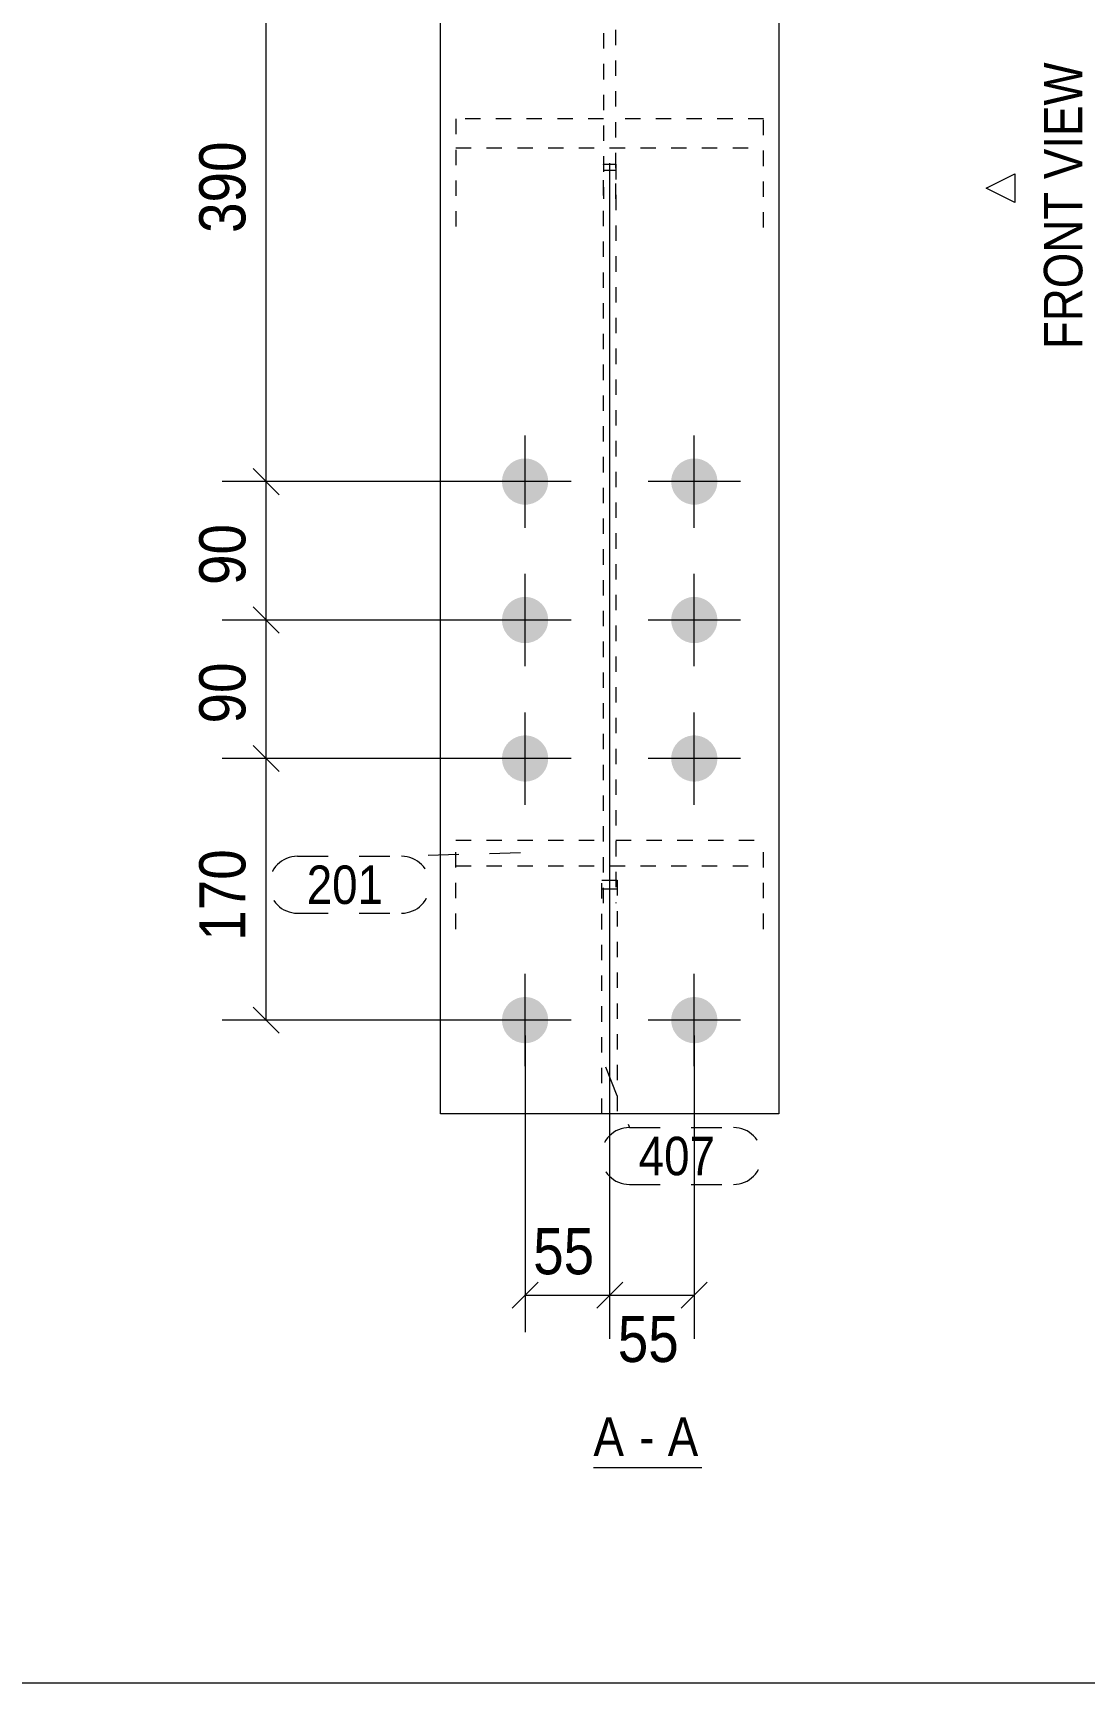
# Model space of a CAD drawing. Header units: millimetres. Extents: x 2 to 825, y 1 to 579.
# Drawn here: x 337.6 to 405.9, y 5 to 112.2 of the extents above; entities that cross this region are included whole.
import ezdxf

# ---------------------------------------------------------------- set-up
doc = ezdxf.new("R2010")
doc.units = ezdxf.units.MM
for name, pattern in [('XKITLINE00', [0]), ('XKITLINE01', [4, 1, -1, 1, -1]), ('XKITLINE02', [4, 2, -2])]:
    doc.linetypes.add(name, pattern=pattern)
for name, color, linetype, lineweight in [('Bolt', 3, 'Continuous', 0), ('Dimensions', 7, 'Continuous', 0), ('DrawingSheet', 5, 'Continuous', 0), ('OtherObjectType', 7, 'Continuous', 0), ('Part', 2, 'Continuous', 0), ('PartMark', 7, 'Continuous', 0)]:
    doc.layers.add(name, color=color, linetype=linetype, lineweight=lineweight)
doc.styles.add('ARIAL', font='ARIAL.TTF')

# ---------------------------------------------------------------- blocks, each defined once
blk = doc.blocks.new('*A131')
at = {"layer": 'Bolt'}
for points in [[(368.08, 83.12), (368.08, 83.16), (368.08, 83.19), (368.08, 83.23), (368.09, 83.27), (368.09, 83.3), (368.1, 83.34), (368.1, 83.37), (368.11, 83.41), (368.12, 83.45), (368.13, 83.48), (368.14, 83.52), (368.15, 83.55), (368.16, 83.59), (368.18, 83.62), (368.19, 83.66), (368.2, 83.69), (368.22, 83.72), (368.23, 83.76), (368.25, 83.79), (368.27, 83.82), (368.29, 83.85), (368.31, 83.88), (368.33, 83.91), (368.35, 83.95), (368.37, 83.98), (368.39, 84), (368.42, 84.03), (368.44, 84.06), (368.46, 84.09), (368.49, 84.12), (368.51, 84.14), (368.54, 84.17), (368.57, 84.19), (368.59, 84.22), (368.62, 84.24), (368.65, 84.26), (368.68, 84.29), (368.71, 84.31), (368.74, 84.33), (368.77, 84.35), (368.8, 84.37), (368.84, 84.39), (368.87, 84.4), (368.9, 84.42), (368.93, 84.44), (368.97, 84.45), (369, 84.47), (369.03, 84.48), (369.07, 84.49), (369.1, 84.51), (369.14, 84.52), (369.17, 84.53), (369.21, 84.54), (369.25, 84.55), (369.28, 84.55), (369.32, 84.56), (369.35, 84.57), (369.39, 84.57), (369.43, 84.57), (369.46, 84.58), (369.5, 84.58), (369.54, 84.58), (369.57, 84.58), (369.61, 84.58), (369.65, 84.58), (369.69, 84.58), (369.72, 84.57), (369.76, 84.57), (369.79, 84.57), (369.83, 84.56), (369.87, 84.55), (369.9, 84.55), (369.94, 84.54), (369.97, 84.53), (370.01, 84.52), (370.05, 84.51), (370.08, 84.49), (370.11, 84.48), (370.15, 84.47), (370.18, 84.45), (370.22, 84.44), (370.25, 84.42), (370.28, 84.4), (370.31, 84.39), (370.35, 84.37), (370.38, 84.35), (370.41, 84.33), (370.44, 84.31), (370.47, 84.29), (370.5, 84.26), (370.53, 84.24), (370.55, 84.22), (370.58, 84.19), (370.61, 84.17), (370.64, 84.14), (370.66, 84.12), (370.69, 84.09), (370.71, 84.06), (370.73, 84.03), (370.76, 84), (370.78, 83.98), (370.8, 83.95), (370.82, 83.91), (370.84, 83.88), (370.86, 83.85), (370.88, 83.82), (370.9, 83.79), (370.91, 83.76), (370.93, 83.72), (370.95, 83.69), (370.96, 83.66), (370.97, 83.62), (370.99, 83.59), (371, 83.55), (371.01, 83.52), (371.02, 83.48), (371.03, 83.45), (371.04, 83.41), (371.05, 83.37), (371.05, 83.34), (371.06, 83.3), (371.06, 83.27), (371.07, 83.23), (371.07, 83.19), (371.07, 83.16), (371.07, 83.12), (371.07, 83.08), (371.07, 83.04), (371.07, 83.01), (371.07, 82.97), (371.07, 82.93), (371.06, 82.9), (371.06, 82.86), (371.05, 82.83), (371.05, 82.79), (371.04, 82.75), (371.03, 82.72), (371.02, 82.68), (371.01, 82.65), (371, 82.61), (370.99, 82.58), (370.97, 82.54), (370.96, 82.51), (370.95, 82.47), (370.93, 82.44), (370.91, 82.41), (370.9, 82.37), (370.88, 82.34), (370.86, 82.31), (370.84, 82.28), (370.82, 82.25), (370.8, 82.22), (370.78, 82.19), (370.76, 82.16), (370.73, 82.13), (370.71, 82.1), (370.69, 82.07), (370.66, 82.05), (370.64, 82.02), (370.61, 82), (370.58, 81.97), (370.55, 81.95), (370.53, 81.92), (370.5, 81.9), (370.47, 81.88), (370.44, 81.86), (370.41, 81.83), (370.38, 81.81), (370.35, 81.79), (370.31, 81.78), (370.28, 81.76), (370.25, 81.74), (370.22, 81.73), (370.18, 81.71), (370.15, 81.7), (370.11, 81.68), (370.08, 81.67), (370.05, 81.66), (370.01, 81.65), (369.97, 81.64), (369.94, 81.63), (369.9, 81.62), (369.87, 81.61), (369.83, 81.6), (369.79, 81.6), (369.76, 81.59), (369.72, 81.59), (369.69, 81.59), (369.65, 81.58), (369.61, 81.58), (369.57, 81.58), (369.54, 81.58), (369.5, 81.58), (369.46, 81.59), (369.43, 81.59), (369.39, 81.59), (369.35, 81.6), (369.32, 81.6), (369.28, 81.61), (369.25, 81.62), (369.21, 81.63), (369.17, 81.64), (369.14, 81.65), (369.1, 81.66), (369.07, 81.67), (369.03, 81.68), (369, 81.7), (368.97, 81.71), (368.93, 81.73), (368.9, 81.74), (368.87, 81.76), (368.84, 81.78), (368.8, 81.79), (368.77, 81.81), (368.74, 81.83), (368.71, 81.86), (368.68, 81.88), (368.65, 81.9), (368.62, 81.92), (368.59, 81.95), (368.57, 81.97), (368.54, 82), (368.51, 82.02), (368.49, 82.05), (368.46, 82.07), (368.44, 82.1), (368.42, 82.13), (368.39, 82.16), (368.37, 82.19), (368.35, 82.22), (368.33, 82.25), (368.31, 82.28), (368.29, 82.31), (368.27, 82.34), (368.25, 82.37), (368.23, 82.41), (368.22, 82.44), (368.2, 82.47), (368.19, 82.51), (368.18, 82.54), (368.16, 82.58), (368.15, 82.61), (368.14, 82.65), (368.13, 82.68), (368.12, 82.72), (368.11, 82.75), (368.1, 82.79), (368.1, 82.83), (368.09, 82.86), (368.09, 82.9), (368.08, 82.93), (368.08, 82.97), (368.08, 83.01), (368.08, 83.04), (368.07, 83.08)], [(379.08, 83.12), (379.08, 83.16), (379.08, 83.19), (379.08, 83.23), (379.09, 83.27), (379.09, 83.3), (379.1, 83.34), (379.1, 83.37), (379.11, 83.41), (379.12, 83.45), (379.13, 83.48), (379.14, 83.52), (379.15, 83.55), (379.16, 83.59), (379.18, 83.62), (379.19, 83.66), (379.2, 83.69), (379.22, 83.72), (379.23, 83.76), (379.25, 83.79), (379.27, 83.82), (379.29, 83.85), (379.31, 83.88), (379.33, 83.91), (379.35, 83.95), (379.37, 83.98), (379.39, 84), (379.42, 84.03), (379.44, 84.06), (379.46, 84.09), (379.49, 84.12), (379.51, 84.14), (379.54, 84.17), (379.57, 84.19), (379.59, 84.22), (379.62, 84.24), (379.65, 84.26), (379.68, 84.29), (379.71, 84.31), (379.74, 84.33), (379.77, 84.35), (379.8, 84.37), (379.84, 84.39), (379.87, 84.4), (379.9, 84.42), (379.93, 84.44), (379.97, 84.45), (380, 84.47), (380.03, 84.48), (380.07, 84.49), (380.1, 84.51), (380.14, 84.52), (380.17, 84.53), (380.21, 84.54), (380.25, 84.55), (380.28, 84.55), (380.32, 84.56), (380.35, 84.57), (380.39, 84.57), (380.43, 84.57), (380.46, 84.58), (380.5, 84.58), (380.54, 84.58), (380.57, 84.58), (380.61, 84.58), (380.65, 84.58), (380.69, 84.58), (380.72, 84.57), (380.76, 84.57), (380.79, 84.57), (380.83, 84.56), (380.87, 84.55), (380.9, 84.55), (380.94, 84.54), (380.97, 84.53), (381.01, 84.52), (381.05, 84.51), (381.08, 84.49), (381.11, 84.48), (381.15, 84.47), (381.18, 84.45), (381.22, 84.44), (381.25, 84.42), (381.28, 84.4), (381.31, 84.39), (381.35, 84.37), (381.38, 84.35), (381.41, 84.33), (381.44, 84.31), (381.47, 84.29), (381.5, 84.26), (381.53, 84.24), (381.55, 84.22), (381.58, 84.19), (381.61, 84.17), (381.64, 84.14), (381.66, 84.12), (381.69, 84.09), (381.71, 84.06), (381.73, 84.03), (381.76, 84), (381.78, 83.98), (381.8, 83.95), (381.82, 83.91), (381.84, 83.88), (381.86, 83.85), (381.88, 83.82), (381.9, 83.79), (381.91, 83.76), (381.93, 83.72), (381.95, 83.69), (381.96, 83.66), (381.97, 83.62), (381.99, 83.59), (382, 83.55), (382.01, 83.52), (382.02, 83.48), (382.03, 83.45), (382.04, 83.41), (382.05, 83.37), (382.05, 83.34), (382.06, 83.3), (382.06, 83.27), (382.07, 83.23), (382.07, 83.19), (382.07, 83.16), (382.07, 83.12), (382.07, 83.08), (382.07, 83.04), (382.07, 83.01), (382.07, 82.97), (382.07, 82.93), (382.06, 82.9), (382.06, 82.86), (382.05, 82.83), (382.05, 82.79), (382.04, 82.75), (382.03, 82.72), (382.02, 82.68), (382.01, 82.65), (382, 82.61), (381.99, 82.58), (381.97, 82.54), (381.96, 82.51), (381.95, 82.47), (381.93, 82.44), (381.91, 82.41), (381.9, 82.37), (381.88, 82.34), (381.86, 82.31), (381.84, 82.28), (381.82, 82.25), (381.8, 82.22), (381.78, 82.19), (381.76, 82.16), (381.73, 82.13), (381.71, 82.1), (381.69, 82.07), (381.66, 82.05), (381.64, 82.02), (381.61, 82), (381.58, 81.97), (381.55, 81.95), (381.53, 81.92), (381.5, 81.9), (381.47, 81.88), (381.44, 81.86), (381.41, 81.83), (381.38, 81.81), (381.35, 81.79), (381.31, 81.78), (381.28, 81.76), (381.25, 81.74), (381.22, 81.73), (381.18, 81.71), (381.15, 81.7), (381.11, 81.68), (381.08, 81.67), (381.05, 81.66), (381.01, 81.65), (380.97, 81.64), (380.94, 81.63), (380.9, 81.62), (380.87, 81.61), (380.83, 81.6), (380.79, 81.6), (380.76, 81.59), (380.72, 81.59), (380.69, 81.59), (380.65, 81.58), (380.61, 81.58), (380.57, 81.58), (380.54, 81.58), (380.5, 81.58), (380.46, 81.59), (380.43, 81.59), (380.39, 81.59), (380.35, 81.6), (380.32, 81.6), (380.28, 81.61), (380.25, 81.62), (380.21, 81.63), (380.17, 81.64), (380.14, 81.65), (380.1, 81.66), (380.07, 81.67), (380.03, 81.68), (380, 81.7), (379.97, 81.71), (379.93, 81.73), (379.9, 81.74), (379.87, 81.76), (379.84, 81.78), (379.8, 81.79), (379.77, 81.81), (379.74, 81.83), (379.71, 81.86), (379.68, 81.88), (379.65, 81.9), (379.62, 81.92), (379.59, 81.95), (379.57, 81.97), (379.54, 82), (379.51, 82.02), (379.49, 82.05), (379.46, 82.07), (379.44, 82.1), (379.42, 82.13), (379.39, 82.16), (379.37, 82.19), (379.35, 82.22), (379.33, 82.25), (379.31, 82.28), (379.29, 82.31), (379.27, 82.34), (379.25, 82.37), (379.23, 82.41), (379.22, 82.44), (379.2, 82.47), (379.19, 82.51), (379.18, 82.54), (379.16, 82.58), (379.15, 82.61), (379.14, 82.65), (379.13, 82.68), (379.12, 82.72), (379.11, 82.75), (379.1, 82.79), (379.1, 82.83), (379.09, 82.86), (379.09, 82.9), (379.08, 82.93), (379.08, 82.97), (379.08, 83.01), (379.08, 83.04), (379.07, 83.08)], [(368.08, 74.12), (368.08, 74.16), (368.08, 74.19), (368.08, 74.23), (368.09, 74.27), (368.09, 74.3), (368.1, 74.34), (368.1, 74.37), (368.11, 74.41), (368.12, 74.45), (368.13, 74.48), (368.14, 74.52), (368.15, 74.55), (368.16, 74.59), (368.18, 74.62), (368.19, 74.66), (368.2, 74.69), (368.22, 74.72), (368.23, 74.76), (368.25, 74.79), (368.27, 74.82), (368.29, 74.85), (368.31, 74.88), (368.33, 74.91), (368.35, 74.95), (368.37, 74.98), (368.39, 75), (368.42, 75.03), (368.44, 75.06), (368.46, 75.09), (368.49, 75.12), (368.51, 75.14), (368.54, 75.17), (368.57, 75.19), (368.59, 75.22), (368.62, 75.24), (368.65, 75.26), (368.68, 75.29), (368.71, 75.31), (368.74, 75.33), (368.77, 75.35), (368.8, 75.37), (368.84, 75.39), (368.87, 75.4), (368.9, 75.42), (368.93, 75.44), (368.97, 75.45), (369, 75.47), (369.03, 75.48), (369.07, 75.49), (369.1, 75.51), (369.14, 75.52), (369.17, 75.53), (369.21, 75.54), (369.25, 75.55), (369.28, 75.55), (369.32, 75.56), (369.35, 75.57), (369.39, 75.57), (369.43, 75.57), (369.46, 75.58), (369.5, 75.58), (369.54, 75.58), (369.57, 75.58), (369.61, 75.58), (369.65, 75.58), (369.69, 75.58), (369.72, 75.57), (369.76, 75.57), (369.79, 75.57), (369.83, 75.56), (369.87, 75.55), (369.9, 75.55), (369.94, 75.54), (369.97, 75.53), (370.01, 75.52), (370.05, 75.51), (370.08, 75.49), (370.11, 75.48), (370.15, 75.47), (370.18, 75.45), (370.22, 75.44), (370.25, 75.42), (370.28, 75.4), (370.31, 75.39), (370.35, 75.37), (370.38, 75.35), (370.41, 75.33), (370.44, 75.31), (370.47, 75.29), (370.5, 75.26), (370.53, 75.24), (370.55, 75.22), (370.58, 75.19), (370.61, 75.17), (370.64, 75.14), (370.66, 75.12), (370.69, 75.09), (370.71, 75.06), (370.73, 75.03), (370.76, 75), (370.78, 74.98), (370.8, 74.95), (370.82, 74.91), (370.84, 74.88), (370.86, 74.85), (370.88, 74.82), (370.9, 74.79), (370.91, 74.76), (370.93, 74.72), (370.95, 74.69), (370.96, 74.66), (370.97, 74.62), (370.99, 74.59), (371, 74.55), (371.01, 74.52), (371.02, 74.48), (371.03, 74.45), (371.04, 74.41), (371.05, 74.37), (371.05, 74.34), (371.06, 74.3), (371.06, 74.27), (371.07, 74.23), (371.07, 74.19), (371.07, 74.16), (371.07, 74.12), (371.07, 74.08), (371.07, 74.04), (371.07, 74.01), (371.07, 73.97), (371.07, 73.93), (371.06, 73.9), (371.06, 73.86), (371.05, 73.83), (371.05, 73.79), (371.04, 73.75), (371.03, 73.72), (371.02, 73.68), (371.01, 73.65), (371, 73.61), (370.99, 73.58), (370.97, 73.54), (370.96, 73.51), (370.95, 73.47), (370.93, 73.44), (370.91, 73.41), (370.9, 73.37), (370.88, 73.34), (370.86, 73.31), (370.84, 73.28), (370.82, 73.25), (370.8, 73.22), (370.78, 73.19), (370.76, 73.16), (370.73, 73.13), (370.71, 73.1), (370.69, 73.07), (370.66, 73.05), (370.64, 73.02), (370.61, 73), (370.58, 72.97), (370.55, 72.95), (370.53, 72.92), (370.5, 72.9), (370.47, 72.88), (370.44, 72.86), (370.41, 72.83), (370.38, 72.81), (370.35, 72.79), (370.31, 72.78), (370.28, 72.76), (370.25, 72.74), (370.22, 72.73), (370.18, 72.71), (370.15, 72.7), (370.11, 72.68), (370.08, 72.67), (370.05, 72.66), (370.01, 72.65), (369.97, 72.64), (369.94, 72.63), (369.9, 72.62), (369.87, 72.61), (369.83, 72.6), (369.79, 72.6), (369.76, 72.59), (369.72, 72.59), (369.69, 72.59), (369.65, 72.58), (369.61, 72.58), (369.57, 72.58), (369.54, 72.58), (369.5, 72.58), (369.46, 72.59), (369.43, 72.59), (369.39, 72.59), (369.35, 72.6), (369.32, 72.6), (369.28, 72.61), (369.25, 72.62), (369.21, 72.63), (369.17, 72.64), (369.14, 72.65), (369.1, 72.66), (369.07, 72.67), (369.03, 72.68), (369, 72.7), (368.97, 72.71), (368.93, 72.73), (368.9, 72.74), (368.87, 72.76), (368.84, 72.78), (368.8, 72.79), (368.77, 72.81), (368.74, 72.83), (368.71, 72.86), (368.68, 72.88), (368.65, 72.9), (368.62, 72.92), (368.59, 72.95), (368.57, 72.97), (368.54, 73), (368.51, 73.02), (368.49, 73.05), (368.46, 73.07), (368.44, 73.1), (368.42, 73.13), (368.39, 73.16), (368.37, 73.19), (368.35, 73.22), (368.33, 73.25), (368.31, 73.28), (368.29, 73.31), (368.27, 73.34), (368.25, 73.37), (368.23, 73.41), (368.22, 73.44), (368.2, 73.47), (368.19, 73.51), (368.18, 73.54), (368.16, 73.58), (368.15, 73.61), (368.14, 73.65), (368.13, 73.68), (368.12, 73.72), (368.11, 73.75), (368.1, 73.79), (368.1, 73.83), (368.09, 73.86), (368.09, 73.9), (368.08, 73.93), (368.08, 73.97), (368.08, 74.01), (368.08, 74.04), (368.07, 74.08)], [(379.08, 74.12), (379.08, 74.16), (379.08, 74.19), (379.08, 74.23), (379.09, 74.27), (379.09, 74.3), (379.1, 74.34), (379.1, 74.37), (379.11, 74.41), (379.12, 74.45), (379.13, 74.48), (379.14, 74.52), (379.15, 74.55), (379.16, 74.59), (379.18, 74.62), (379.19, 74.66), (379.2, 74.69), (379.22, 74.72), (379.23, 74.76), (379.25, 74.79), (379.27, 74.82), (379.29, 74.85), (379.31, 74.88), (379.33, 74.91), (379.35, 74.95), (379.37, 74.98), (379.39, 75), (379.42, 75.03), (379.44, 75.06), (379.46, 75.09), (379.49, 75.12), (379.51, 75.14), (379.54, 75.17), (379.57, 75.19), (379.59, 75.22), (379.62, 75.24), (379.65, 75.26), (379.68, 75.29), (379.71, 75.31), (379.74, 75.33), (379.77, 75.35), (379.8, 75.37), (379.84, 75.39), (379.87, 75.4), (379.9, 75.42), (379.93, 75.44), (379.97, 75.45), (380, 75.47), (380.03, 75.48), (380.07, 75.49), (380.1, 75.51), (380.14, 75.52), (380.17, 75.53), (380.21, 75.54), (380.25, 75.55), (380.28, 75.55), (380.32, 75.56), (380.35, 75.57), (380.39, 75.57), (380.43, 75.57), (380.46, 75.58), (380.5, 75.58), (380.54, 75.58), (380.57, 75.58), (380.61, 75.58), (380.65, 75.58), (380.69, 75.58), (380.72, 75.57), (380.76, 75.57), (380.79, 75.57), (380.83, 75.56), (380.87, 75.55), (380.9, 75.55), (380.94, 75.54), (380.97, 75.53), (381.01, 75.52), (381.05, 75.51), (381.08, 75.49), (381.11, 75.48), (381.15, 75.47), (381.18, 75.45), (381.22, 75.44), (381.25, 75.42), (381.28, 75.4), (381.31, 75.39), (381.35, 75.37), (381.38, 75.35), (381.41, 75.33), (381.44, 75.31), (381.47, 75.29), (381.5, 75.26), (381.53, 75.24), (381.55, 75.22), (381.58, 75.19), (381.61, 75.17), (381.64, 75.14), (381.66, 75.12), (381.69, 75.09), (381.71, 75.06), (381.73, 75.03), (381.76, 75), (381.78, 74.98), (381.8, 74.95), (381.82, 74.91), (381.84, 74.88), (381.86, 74.85), (381.88, 74.82), (381.9, 74.79), (381.91, 74.76), (381.93, 74.72), (381.95, 74.69), (381.96, 74.66), (381.97, 74.62), (381.99, 74.59), (382, 74.55), (382.01, 74.52), (382.02, 74.48), (382.03, 74.45), (382.04, 74.41), (382.05, 74.37), (382.05, 74.34), (382.06, 74.3), (382.06, 74.27), (382.07, 74.23), (382.07, 74.19), (382.07, 74.16), (382.07, 74.12), (382.07, 74.08), (382.07, 74.04), (382.07, 74.01), (382.07, 73.97), (382.07, 73.93), (382.06, 73.9), (382.06, 73.86), (382.05, 73.83), (382.05, 73.79), (382.04, 73.75), (382.03, 73.72), (382.02, 73.68), (382.01, 73.65), (382, 73.61), (381.99, 73.58), (381.97, 73.54), (381.96, 73.51), (381.95, 73.47), (381.93, 73.44), (381.91, 73.41), (381.9, 73.37), (381.88, 73.34), (381.86, 73.31), (381.84, 73.28), (381.82, 73.25), (381.8, 73.22), (381.78, 73.19), (381.76, 73.16), (381.73, 73.13), (381.71, 73.1), (381.69, 73.07), (381.66, 73.05), (381.64, 73.02), (381.61, 73), (381.58, 72.97), (381.55, 72.95), (381.53, 72.92), (381.5, 72.9), (381.47, 72.88), (381.44, 72.86), (381.41, 72.83), (381.38, 72.81), (381.35, 72.79), (381.31, 72.78), (381.28, 72.76), (381.25, 72.74), (381.22, 72.73), (381.18, 72.71), (381.15, 72.7), (381.11, 72.68), (381.08, 72.67), (381.05, 72.66), (381.01, 72.65), (380.97, 72.64), (380.94, 72.63), (380.9, 72.62), (380.87, 72.61), (380.83, 72.6), (380.79, 72.6), (380.76, 72.59), (380.72, 72.59), (380.69, 72.59), (380.65, 72.58), (380.61, 72.58), (380.57, 72.58), (380.54, 72.58), (380.5, 72.58), (380.46, 72.59), (380.43, 72.59), (380.39, 72.59), (380.35, 72.6), (380.32, 72.6), (380.28, 72.61), (380.25, 72.62), (380.21, 72.63), (380.17, 72.64), (380.14, 72.65), (380.1, 72.66), (380.07, 72.67), (380.03, 72.68), (380, 72.7), (379.97, 72.71), (379.93, 72.73), (379.9, 72.74), (379.87, 72.76), (379.84, 72.78), (379.8, 72.79), (379.77, 72.81), (379.74, 72.83), (379.71, 72.86), (379.68, 72.88), (379.65, 72.9), (379.62, 72.92), (379.59, 72.95), (379.57, 72.97), (379.54, 73), (379.51, 73.02), (379.49, 73.05), (379.46, 73.07), (379.44, 73.1), (379.42, 73.13), (379.39, 73.16), (379.37, 73.19), (379.35, 73.22), (379.33, 73.25), (379.31, 73.28), (379.29, 73.31), (379.27, 73.34), (379.25, 73.37), (379.23, 73.41), (379.22, 73.44), (379.2, 73.47), (379.19, 73.51), (379.18, 73.54), (379.16, 73.58), (379.15, 73.61), (379.14, 73.65), (379.13, 73.68), (379.12, 73.72), (379.11, 73.75), (379.1, 73.79), (379.1, 73.83), (379.09, 73.86), (379.09, 73.9), (379.08, 73.93), (379.08, 73.97), (379.08, 74.01), (379.08, 74.04), (379.07, 74.08)], [(368.08, 65.12), (368.08, 65.16), (368.08, 65.19), (368.08, 65.23), (368.09, 65.27), (368.09, 65.3), (368.1, 65.34), (368.1, 65.37), (368.11, 65.41), (368.12, 65.45), (368.13, 65.48), (368.14, 65.52), (368.15, 65.55), (368.16, 65.59), (368.18, 65.62), (368.19, 65.66), (368.2, 65.69), (368.22, 65.72), (368.23, 65.76), (368.25, 65.79), (368.27, 65.82), (368.29, 65.85), (368.31, 65.88), (368.33, 65.91), (368.35, 65.95), (368.37, 65.98), (368.39, 66), (368.42, 66.03), (368.44, 66.06), (368.46, 66.09), (368.49, 66.12), (368.51, 66.14), (368.54, 66.17), (368.57, 66.19), (368.59, 66.22), (368.62, 66.24), (368.65, 66.26), (368.68, 66.29), (368.71, 66.31), (368.74, 66.33), (368.77, 66.35), (368.8, 66.37), (368.84, 66.39), (368.87, 66.4), (368.9, 66.42), (368.93, 66.44), (368.97, 66.45), (369, 66.47), (369.03, 66.48), (369.07, 66.49), (369.1, 66.51), (369.14, 66.52), (369.17, 66.53), (369.21, 66.54), (369.25, 66.55), (369.28, 66.55), (369.32, 66.56), (369.35, 66.57), (369.39, 66.57), (369.43, 66.57), (369.46, 66.58), (369.5, 66.58), (369.54, 66.58), (369.57, 66.58), (369.61, 66.58), (369.65, 66.58), (369.69, 66.58), (369.72, 66.57), (369.76, 66.57), (369.79, 66.57), (369.83, 66.56), (369.87, 66.55), (369.9, 66.55), (369.94, 66.54), (369.97, 66.53), (370.01, 66.52), (370.05, 66.51), (370.08, 66.49), (370.11, 66.48), (370.15, 66.47), (370.18, 66.45), (370.22, 66.44), (370.25, 66.42), (370.28, 66.4), (370.31, 66.39), (370.35, 66.37), (370.38, 66.35), (370.41, 66.33), (370.44, 66.31), (370.47, 66.29), (370.5, 66.26), (370.53, 66.24), (370.55, 66.22), (370.58, 66.19), (370.61, 66.17), (370.64, 66.14), (370.66, 66.12), (370.69, 66.09), (370.71, 66.06), (370.73, 66.03), (370.76, 66), (370.78, 65.98), (370.8, 65.95), (370.82, 65.91), (370.84, 65.88), (370.86, 65.85), (370.88, 65.82), (370.9, 65.79), (370.91, 65.76), (370.93, 65.72), (370.95, 65.69), (370.96, 65.66), (370.97, 65.62), (370.99, 65.59), (371, 65.55), (371.01, 65.52), (371.02, 65.48), (371.03, 65.45), (371.04, 65.41), (371.05, 65.37), (371.05, 65.34), (371.06, 65.3), (371.06, 65.27), (371.07, 65.23), (371.07, 65.19), (371.07, 65.16), (371.07, 65.12), (371.07, 65.08), (371.07, 65.04), (371.07, 65.01), (371.07, 64.97), (371.07, 64.93), (371.06, 64.9), (371.06, 64.86), (371.05, 64.83), (371.05, 64.79), (371.04, 64.75), (371.03, 64.72), (371.02, 64.68), (371.01, 64.65), (371, 64.61), (370.99, 64.58), (370.97, 64.54), (370.96, 64.51), (370.95, 64.47), (370.93, 64.44), (370.91, 64.41), (370.9, 64.37), (370.88, 64.34), (370.86, 64.31), (370.84, 64.28), (370.82, 64.25), (370.8, 64.22), (370.78, 64.19), (370.76, 64.16), (370.73, 64.13), (370.71, 64.1), (370.69, 64.07), (370.66, 64.05), (370.64, 64.02), (370.61, 64), (370.58, 63.97), (370.55, 63.95), (370.53, 63.92), (370.5, 63.9), (370.47, 63.88), (370.44, 63.86), (370.41, 63.83), (370.38, 63.81), (370.35, 63.79), (370.31, 63.78), (370.28, 63.76), (370.25, 63.74), (370.22, 63.73), (370.18, 63.71), (370.15, 63.7), (370.11, 63.68), (370.08, 63.67), (370.05, 63.66), (370.01, 63.65), (369.97, 63.64), (369.94, 63.63), (369.9, 63.62), (369.87, 63.61), (369.83, 63.6), (369.79, 63.6), (369.76, 63.59), (369.72, 63.59), (369.69, 63.59), (369.65, 63.58), (369.61, 63.58), (369.57, 63.58), (369.54, 63.58), (369.5, 63.58), (369.46, 63.59), (369.43, 63.59), (369.39, 63.59), (369.35, 63.6), (369.32, 63.6), (369.28, 63.61), (369.25, 63.62), (369.21, 63.63), (369.17, 63.64), (369.14, 63.65), (369.1, 63.66), (369.07, 63.67), (369.03, 63.68), (369, 63.7), (368.97, 63.71), (368.93, 63.73), (368.9, 63.74), (368.87, 63.76), (368.84, 63.78), (368.8, 63.79), (368.77, 63.81), (368.74, 63.83), (368.71, 63.86), (368.68, 63.88), (368.65, 63.9), (368.62, 63.92), (368.59, 63.95), (368.57, 63.97), (368.54, 64), (368.51, 64.02), (368.49, 64.05), (368.46, 64.07), (368.44, 64.1), (368.42, 64.13), (368.39, 64.16), (368.37, 64.19), (368.35, 64.22), (368.33, 64.25), (368.31, 64.28), (368.29, 64.31), (368.27, 64.34), (368.25, 64.37), (368.23, 64.41), (368.22, 64.44), (368.2, 64.47), (368.19, 64.51), (368.18, 64.54), (368.16, 64.58), (368.15, 64.61), (368.14, 64.65), (368.13, 64.68), (368.12, 64.72), (368.11, 64.75), (368.1, 64.79), (368.1, 64.83), (368.09, 64.86), (368.09, 64.9), (368.08, 64.93), (368.08, 64.97), (368.08, 65.01), (368.08, 65.04), (368.07, 65.08)], [(379.08, 65.12), (379.08, 65.16), (379.08, 65.19), (379.08, 65.23), (379.09, 65.27), (379.09, 65.3), (379.1, 65.34), (379.1, 65.37), (379.11, 65.41), (379.12, 65.45), (379.13, 65.48), (379.14, 65.52), (379.15, 65.55), (379.16, 65.59), (379.18, 65.62), (379.19, 65.66), (379.2, 65.69), (379.22, 65.72), (379.23, 65.76), (379.25, 65.79), (379.27, 65.82), (379.29, 65.85), (379.31, 65.88), (379.33, 65.91), (379.35, 65.95), (379.37, 65.98), (379.39, 66), (379.42, 66.03), (379.44, 66.06), (379.46, 66.09), (379.49, 66.12), (379.51, 66.14), (379.54, 66.17), (379.57, 66.19), (379.59, 66.22), (379.62, 66.24), (379.65, 66.26), (379.68, 66.29), (379.71, 66.31), (379.74, 66.33), (379.77, 66.35), (379.8, 66.37), (379.84, 66.39), (379.87, 66.4), (379.9, 66.42), (379.93, 66.44), (379.97, 66.45), (380, 66.47), (380.03, 66.48), (380.07, 66.49), (380.1, 66.51), (380.14, 66.52), (380.17, 66.53), (380.21, 66.54), (380.25, 66.55), (380.28, 66.55), (380.32, 66.56), (380.35, 66.57), (380.39, 66.57), (380.43, 66.57), (380.46, 66.58), (380.5, 66.58), (380.54, 66.58), (380.57, 66.58), (380.61, 66.58), (380.65, 66.58), (380.69, 66.58), (380.72, 66.57), (380.76, 66.57), (380.79, 66.57), (380.83, 66.56), (380.87, 66.55), (380.9, 66.55), (380.94, 66.54), (380.97, 66.53), (381.01, 66.52), (381.05, 66.51), (381.08, 66.49), (381.11, 66.48), (381.15, 66.47), (381.18, 66.45), (381.22, 66.44), (381.25, 66.42), (381.28, 66.4), (381.31, 66.39), (381.35, 66.37), (381.38, 66.35), (381.41, 66.33), (381.44, 66.31), (381.47, 66.29), (381.5, 66.26), (381.53, 66.24), (381.55, 66.22), (381.58, 66.19), (381.61, 66.17), (381.64, 66.14), (381.66, 66.12), (381.69, 66.09), (381.71, 66.06), (381.73, 66.03), (381.76, 66), (381.78, 65.98), (381.8, 65.95), (381.82, 65.91), (381.84, 65.88), (381.86, 65.85), (381.88, 65.82), (381.9, 65.79), (381.91, 65.76), (381.93, 65.72), (381.95, 65.69), (381.96, 65.66), (381.97, 65.62), (381.99, 65.59), (382, 65.55), (382.01, 65.52), (382.02, 65.48), (382.03, 65.45), (382.04, 65.41), (382.05, 65.37), (382.05, 65.34), (382.06, 65.3), (382.06, 65.27), (382.07, 65.23), (382.07, 65.19), (382.07, 65.16), (382.07, 65.12), (382.07, 65.08), (382.07, 65.04), (382.07, 65.01), (382.07, 64.97), (382.07, 64.93), (382.06, 64.9), (382.06, 64.86), (382.05, 64.83), (382.05, 64.79), (382.04, 64.75), (382.03, 64.72), (382.02, 64.68), (382.01, 64.65), (382, 64.61), (381.99, 64.58), (381.97, 64.54), (381.96, 64.51), (381.95, 64.47), (381.93, 64.44), (381.91, 64.41), (381.9, 64.37), (381.88, 64.34), (381.86, 64.31), (381.84, 64.28), (381.82, 64.25), (381.8, 64.22), (381.78, 64.19), (381.76, 64.16), (381.73, 64.13), (381.71, 64.1), (381.69, 64.07), (381.66, 64.05), (381.64, 64.02), (381.61, 64), (381.58, 63.97), (381.55, 63.95), (381.53, 63.92), (381.5, 63.9), (381.47, 63.88), (381.44, 63.86), (381.41, 63.83), (381.38, 63.81), (381.35, 63.79), (381.31, 63.78), (381.28, 63.76), (381.25, 63.74), (381.22, 63.73), (381.18, 63.71), (381.15, 63.7), (381.11, 63.68), (381.08, 63.67), (381.05, 63.66), (381.01, 63.65), (380.97, 63.64), (380.94, 63.63), (380.9, 63.62), (380.87, 63.61), (380.83, 63.6), (380.79, 63.6), (380.76, 63.59), (380.72, 63.59), (380.69, 63.59), (380.65, 63.58), (380.61, 63.58), (380.57, 63.58), (380.54, 63.58), (380.5, 63.58), (380.46, 63.59), (380.43, 63.59), (380.39, 63.59), (380.35, 63.6), (380.32, 63.6), (380.28, 63.61), (380.25, 63.62), (380.21, 63.63), (380.17, 63.64), (380.14, 63.65), (380.1, 63.66), (380.07, 63.67), (380.03, 63.68), (380, 63.7), (379.97, 63.71), (379.93, 63.73), (379.9, 63.74), (379.87, 63.76), (379.84, 63.78), (379.8, 63.79), (379.77, 63.81), (379.74, 63.83), (379.71, 63.86), (379.68, 63.88), (379.65, 63.9), (379.62, 63.92), (379.59, 63.95), (379.57, 63.97), (379.54, 64), (379.51, 64.02), (379.49, 64.05), (379.46, 64.07), (379.44, 64.1), (379.42, 64.13), (379.39, 64.16), (379.37, 64.19), (379.35, 64.22), (379.33, 64.25), (379.31, 64.28), (379.29, 64.31), (379.27, 64.34), (379.25, 64.37), (379.23, 64.41), (379.22, 64.44), (379.2, 64.47), (379.19, 64.51), (379.18, 64.54), (379.16, 64.58), (379.15, 64.61), (379.14, 64.65), (379.13, 64.68), (379.12, 64.72), (379.11, 64.75), (379.1, 64.79), (379.1, 64.83), (379.09, 64.86), (379.09, 64.9), (379.08, 64.93), (379.08, 64.97), (379.08, 65.01), (379.08, 65.04), (379.07, 65.08)], [(368.08, 48.12), (368.08, 48.16), (368.08, 48.19), (368.08, 48.23), (368.09, 48.27), (368.09, 48.3), (368.1, 48.34), (368.1, 48.37), (368.11, 48.41), (368.12, 48.45), (368.13, 48.48), (368.14, 48.52), (368.15, 48.55), (368.16, 48.59), (368.18, 48.62), (368.19, 48.66), (368.2, 48.69), (368.22, 48.72), (368.23, 48.76), (368.25, 48.79), (368.27, 48.82), (368.29, 48.85), (368.31, 48.88), (368.33, 48.91), (368.35, 48.95), (368.37, 48.98), (368.39, 49), (368.42, 49.03), (368.44, 49.06), (368.46, 49.09), (368.49, 49.12), (368.51, 49.14), (368.54, 49.17), (368.57, 49.19), (368.59, 49.22), (368.62, 49.24), (368.65, 49.26), (368.68, 49.29), (368.71, 49.31), (368.74, 49.33), (368.77, 49.35), (368.8, 49.37), (368.84, 49.39), (368.87, 49.4), (368.9, 49.42), (368.93, 49.44), (368.97, 49.45), (369, 49.47), (369.03, 49.48), (369.07, 49.49), (369.1, 49.51), (369.14, 49.52), (369.17, 49.53), (369.21, 49.54), (369.25, 49.55), (369.28, 49.55), (369.32, 49.56), (369.35, 49.57), (369.39, 49.57), (369.43, 49.57), (369.46, 49.58), (369.5, 49.58), (369.54, 49.58), (369.57, 49.58), (369.61, 49.58), (369.65, 49.58), (369.69, 49.58), (369.72, 49.57), (369.76, 49.57), (369.79, 49.57), (369.83, 49.56), (369.87, 49.55), (369.9, 49.55), (369.94, 49.54), (369.97, 49.53), (370.01, 49.52), (370.05, 49.51), (370.08, 49.49), (370.11, 49.48), (370.15, 49.47), (370.18, 49.45), (370.22, 49.44), (370.25, 49.42), (370.28, 49.4), (370.31, 49.39), (370.35, 49.37), (370.38, 49.35), (370.41, 49.33), (370.44, 49.31), (370.47, 49.29), (370.5, 49.26), (370.53, 49.24), (370.55, 49.22), (370.58, 49.19), (370.61, 49.17), (370.64, 49.14), (370.66, 49.12), (370.69, 49.09), (370.71, 49.06), (370.73, 49.03), (370.76, 49), (370.78, 48.98), (370.8, 48.95), (370.82, 48.91), (370.84, 48.88), (370.86, 48.85), (370.88, 48.82), (370.9, 48.79), (370.91, 48.76), (370.93, 48.72), (370.95, 48.69), (370.96, 48.66), (370.97, 48.62), (370.99, 48.59), (371, 48.55), (371.01, 48.52), (371.02, 48.48), (371.03, 48.45), (371.04, 48.41), (371.05, 48.37), (371.05, 48.34), (371.06, 48.3), (371.06, 48.27), (371.07, 48.23), (371.07, 48.19), (371.07, 48.16), (371.07, 48.12), (371.07, 48.08), (371.07, 48.04), (371.07, 48.01), (371.07, 47.97), (371.07, 47.93), (371.06, 47.9), (371.06, 47.86), (371.05, 47.83), (371.05, 47.79), (371.04, 47.75), (371.03, 47.72), (371.02, 47.68), (371.01, 47.65), (371, 47.61), (370.99, 47.58), (370.97, 47.54), (370.96, 47.51), (370.95, 47.47), (370.93, 47.44), (370.91, 47.41), (370.9, 47.37), (370.88, 47.34), (370.86, 47.31), (370.84, 47.28), (370.82, 47.25), (370.8, 47.22), (370.78, 47.19), (370.76, 47.16), (370.73, 47.13), (370.71, 47.1), (370.69, 47.07), (370.66, 47.05), (370.64, 47.02), (370.61, 47), (370.58, 46.97), (370.55, 46.95), (370.53, 46.92), (370.5, 46.9), (370.47, 46.88), (370.44, 46.86), (370.41, 46.83), (370.38, 46.81), (370.35, 46.79), (370.31, 46.78), (370.28, 46.76), (370.25, 46.74), (370.22, 46.73), (370.18, 46.71), (370.15, 46.7), (370.11, 46.68), (370.08, 46.67), (370.05, 46.66), (370.01, 46.65), (369.97, 46.64), (369.94, 46.63), (369.9, 46.62), (369.87, 46.61), (369.83, 46.6), (369.79, 46.6), (369.76, 46.59), (369.72, 46.59), (369.69, 46.59), (369.65, 46.58), (369.61, 46.58), (369.57, 46.58), (369.54, 46.58), (369.5, 46.58), (369.46, 46.59), (369.43, 46.59), (369.39, 46.59), (369.35, 46.6), (369.32, 46.6), (369.28, 46.61), (369.25, 46.62), (369.21, 46.63), (369.17, 46.64), (369.14, 46.65), (369.1, 46.66), (369.07, 46.67), (369.03, 46.68), (369, 46.7), (368.97, 46.71), (368.93, 46.73), (368.9, 46.74), (368.87, 46.76), (368.84, 46.78), (368.8, 46.79), (368.77, 46.81), (368.74, 46.83), (368.71, 46.86), (368.68, 46.88), (368.65, 46.9), (368.62, 46.92), (368.59, 46.95), (368.57, 46.97), (368.54, 47), (368.51, 47.02), (368.49, 47.05), (368.46, 47.07), (368.44, 47.1), (368.42, 47.13), (368.39, 47.16), (368.37, 47.19), (368.35, 47.22), (368.33, 47.25), (368.31, 47.28), (368.29, 47.31), (368.27, 47.34), (368.25, 47.37), (368.23, 47.41), (368.22, 47.44), (368.2, 47.47), (368.19, 47.51), (368.18, 47.54), (368.16, 47.58), (368.15, 47.61), (368.14, 47.65), (368.13, 47.68), (368.12, 47.72), (368.11, 47.75), (368.1, 47.79), (368.1, 47.83), (368.09, 47.86), (368.09, 47.9), (368.08, 47.93), (368.08, 47.97), (368.08, 48.01), (368.08, 48.04), (368.07, 48.08)], [(379.08, 48.12), (379.08, 48.16), (379.08, 48.19), (379.08, 48.23), (379.09, 48.27), (379.09, 48.3), (379.1, 48.34), (379.1, 48.37), (379.11, 48.41), (379.12, 48.45), (379.13, 48.48), (379.14, 48.52), (379.15, 48.55), (379.16, 48.59), (379.18, 48.62), (379.19, 48.66), (379.2, 48.69), (379.22, 48.72), (379.23, 48.76), (379.25, 48.79), (379.27, 48.82), (379.29, 48.85), (379.31, 48.88), (379.33, 48.91), (379.35, 48.95), (379.37, 48.98), (379.39, 49), (379.42, 49.03), (379.44, 49.06), (379.46, 49.09), (379.49, 49.12), (379.51, 49.14), (379.54, 49.17), (379.57, 49.19), (379.59, 49.22), (379.62, 49.24), (379.65, 49.26), (379.68, 49.29), (379.71, 49.31), (379.74, 49.33), (379.77, 49.35), (379.8, 49.37), (379.84, 49.39), (379.87, 49.4), (379.9, 49.42), (379.93, 49.44), (379.97, 49.45), (380, 49.47), (380.03, 49.48), (380.07, 49.49), (380.1, 49.51), (380.14, 49.52), (380.17, 49.53), (380.21, 49.54), (380.25, 49.55), (380.28, 49.55), (380.32, 49.56), (380.35, 49.57), (380.39, 49.57), (380.43, 49.57), (380.46, 49.58), (380.5, 49.58), (380.54, 49.58), (380.57, 49.58), (380.61, 49.58), (380.65, 49.58), (380.69, 49.58), (380.72, 49.57), (380.76, 49.57), (380.79, 49.57), (380.83, 49.56), (380.87, 49.55), (380.9, 49.55), (380.94, 49.54), (380.97, 49.53), (381.01, 49.52), (381.05, 49.51), (381.08, 49.49), (381.11, 49.48), (381.15, 49.47), (381.18, 49.45), (381.22, 49.44), (381.25, 49.42), (381.28, 49.4), (381.31, 49.39), (381.35, 49.37), (381.38, 49.35), (381.41, 49.33), (381.44, 49.31), (381.47, 49.29), (381.5, 49.26), (381.53, 49.24), (381.55, 49.22), (381.58, 49.19), (381.61, 49.17), (381.64, 49.14), (381.66, 49.12), (381.69, 49.09), (381.71, 49.06), (381.73, 49.03), (381.76, 49), (381.78, 48.98), (381.8, 48.95), (381.82, 48.91), (381.84, 48.88), (381.86, 48.85), (381.88, 48.82), (381.9, 48.79), (381.91, 48.76), (381.93, 48.72), (381.95, 48.69), (381.96, 48.66), (381.97, 48.62), (381.99, 48.59), (382, 48.55), (382.01, 48.52), (382.02, 48.48), (382.03, 48.45), (382.04, 48.41), (382.05, 48.37), (382.05, 48.34), (382.06, 48.3), (382.06, 48.27), (382.07, 48.23), (382.07, 48.19), (382.07, 48.16), (382.07, 48.12), (382.07, 48.08), (382.07, 48.04), (382.07, 48.01), (382.07, 47.97), (382.07, 47.93), (382.06, 47.9), (382.06, 47.86), (382.05, 47.83), (382.05, 47.79), (382.04, 47.75), (382.03, 47.72), (382.02, 47.68), (382.01, 47.65), (382, 47.61), (381.99, 47.58), (381.97, 47.54), (381.96, 47.51), (381.95, 47.47), (381.93, 47.44), (381.91, 47.41), (381.9, 47.37), (381.88, 47.34), (381.86, 47.31), (381.84, 47.28), (381.82, 47.25), (381.8, 47.22), (381.78, 47.19), (381.76, 47.16), (381.73, 47.13), (381.71, 47.1), (381.69, 47.07), (381.66, 47.05), (381.64, 47.02), (381.61, 47), (381.58, 46.97), (381.55, 46.95), (381.53, 46.92), (381.5, 46.9), (381.47, 46.88), (381.44, 46.86), (381.41, 46.83), (381.38, 46.81), (381.35, 46.79), (381.31, 46.78), (381.28, 46.76), (381.25, 46.74), (381.22, 46.73), (381.18, 46.71), (381.15, 46.7), (381.11, 46.68), (381.08, 46.67), (381.05, 46.66), (381.01, 46.65), (380.97, 46.64), (380.94, 46.63), (380.9, 46.62), (380.87, 46.61), (380.83, 46.6), (380.79, 46.6), (380.76, 46.59), (380.72, 46.59), (380.69, 46.59), (380.65, 46.58), (380.61, 46.58), (380.57, 46.58), (380.54, 46.58), (380.5, 46.58), (380.46, 46.59), (380.43, 46.59), (380.39, 46.59), (380.35, 46.6), (380.32, 46.6), (380.28, 46.61), (380.25, 46.62), (380.21, 46.63), (380.17, 46.64), (380.14, 46.65), (380.1, 46.66), (380.07, 46.67), (380.03, 46.68), (380, 46.7), (379.97, 46.71), (379.93, 46.73), (379.9, 46.74), (379.87, 46.76), (379.84, 46.78), (379.8, 46.79), (379.77, 46.81), (379.74, 46.83), (379.71, 46.86), (379.68, 46.88), (379.65, 46.9), (379.62, 46.92), (379.59, 46.95), (379.57, 46.97), (379.54, 47), (379.51, 47.02), (379.49, 47.05), (379.46, 47.07), (379.44, 47.1), (379.42, 47.13), (379.39, 47.16), (379.37, 47.19), (379.35, 47.22), (379.33, 47.25), (379.31, 47.28), (379.29, 47.31), (379.27, 47.34), (379.25, 47.37), (379.23, 47.41), (379.22, 47.44), (379.2, 47.47), (379.19, 47.51), (379.18, 47.54), (379.16, 47.58), (379.15, 47.61), (379.14, 47.65), (379.13, 47.68), (379.12, 47.72), (379.11, 47.75), (379.1, 47.79), (379.1, 47.83), (379.09, 47.86), (379.09, 47.9), (379.08, 47.93), (379.08, 47.97), (379.08, 48.01), (379.08, 48.04), (379.07, 48.08)]]:
    blk.add_hatch(color=3, dxfattribs=at).paths.add_polyline_path(points, flags=17)
at = {"layer": 'Bolt', "color": 3, "linetype": 'XKITLINE00', "lineweight": 0}
for p, q in [((369.57, 80.08), (369.57, 86.08)), ((380.57, 80.08), (380.57, 86.08)), ((372.57, 83.08), (366.57, 83.08)), ((383.57, 83.08), (377.57, 83.08)), ((369.57, 71.08), (369.57, 77.08)), ((380.57, 71.08), (380.57, 77.08)), ((372.57, 74.08), (366.57, 74.08)), ((383.57, 74.08), (377.57, 74.08)), ((369.57, 62.08), (369.57, 68.08)), ((380.57, 62.08), (380.57, 68.08)), ((372.57, 65.08), (366.57, 65.08)), ((383.57, 65.08), (377.57, 65.08)), ((369.57, 45.08), (369.57, 51.08)), ((380.57, 45.08), (380.57, 51.08)), ((372.57, 48.08), (366.57, 48.08)), ((383.57, 48.08), (377.57, 48.08))]:
    blk.add_line(p, q, dxfattribs=at)
blk = doc.blocks.new('*A132')
at = {"layer": 'Part'}
blk.add_hatch(color=2, dxfattribs=at).paths.add_polyline_path([(374.27, 154.84), (375.87, 154.84), (375.07, 153.44)], flags=17)
at = {"layer": 'Part', "color": 7, "linetype": 'XKITLINE01', "lineweight": 0}
for p, q in [((385.07, 162.09), (365.07, 162.09)), ((365.07, 162.09), (365.07, 155.03)), ((385.07, 155.03), (385.07, 162.09)), ((365.07, 160.22), (374.67, 160.22)), ((374.67, 160.22), (374.67, 101.45)), ((375.47, 101.45), (375.47, 160.22)), ((375.47, 160.22), (385.07, 160.22)), ((374.67, 106.65), (365.07, 106.65)), ((365.07, 106.65), (365.07, 99.59)), ((385.07, 106.65), (375.47, 106.65)), ((385.07, 99.59), (385.07, 106.65)), ((365.07, 104.78), (385.07, 104.78))]:
    blk.add_line(p, q, dxfattribs=at)
at = {"layer": 'Part', "color": 2, "linetype": 'XKITLINE00', "lineweight": 0}
for p, q in [((375.07, 153.44), (374.27, 154.84)), ((374.27, 154.84), (375.87, 154.84)), ((375.87, 154.84), (375.07, 153.44))]:
    blk.add_line(p, q, dxfattribs=at)
blk.add_circle((375.07, 154.34), 1, dxfattribs=at)
blk = doc.blocks.new('*A134')
at = {"layer": 'Part', "color": 7, "linetype": 'XKITLINE01', "lineweight": 0}
for p, q in [((374.67, 55.68), (374.67, 103.72)), ((374.67, 103.72), (375.47, 103.72)), ((374.67, 103.31), (375.47, 103.31)), ((375.47, 103.72), (375.47, 55.68)), ((365.07, 54), (365.07, 59.78)), ((365.07, 59.78), (374.67, 59.78)), ((375.47, 59.78), (385.07, 59.78)), ((385.07, 54), (385.07, 59.78)), ((365.07, 58.11), (385.07, 58.11))]:
    blk.add_line(p, q, dxfattribs=at)
blk = doc.blocks.new('*A135')
at = {"layer": 'Part', "color": 2, "linetype": 'XKITLINE00', "lineweight": 0}
for p, q in [((364.07, 41.98), (364.07, 174.99)), ((386.07, 174.99), (386.07, 41.98)), ((386.07, 41.98), (364.07, 41.98))]:
    blk.add_line(p, q, dxfattribs=at)
blk = doc.blocks.new('*A136')
at = {"layer": 'Part', "color": 7, "linetype": 'XKITLINE01', "lineweight": 0}
for p, q in [((374.57, 41.98), (374.57, 57.17)), ((374.57, 57.17), (375.57, 57.17)), ((375.57, 57.17), (375.57, 41.98)), ((374.57, 56.61), (375.57, 56.61)), ((375.57, 41.98), (374.57, 41.98))]:
    blk.add_line(p, q, dxfattribs=at)
blk = doc.blocks.new('*A155')
at = {"layer": 'DrawingSheet', "color": 5, "linetype": 'XKITLINE00', "lineweight": 0}
blk.add_line((5, 5), (825, 5), dxfattribs=at)
blk = doc.blocks.new('*A306')
at = {"layer": 'Dimensions', "color": 7, "linetype": 'XKITLINE00', "lineweight": 0}
for p, q in [((375.07, 103.78), (375.07, 27.81)), ((369.57, 47.08), (369.57, 27.81)), ((370.42, 31.06), (368.73, 29.36)), ((369.57, 30.21), (375.07, 30.21)), ((375.92, 31.06), (374.23, 29.36))]:
    blk.add_line(p, q, dxfattribs=at)
at = {"layer": 'Dimensions', "color": 3}
for p in [(369.57, 30.21), (375.07, 30.21)]:
    blk.add_point(p, dxfattribs=at)
at = {"layer": 'Dimensions', "color": 3, "style": 'ARIAL', "width": 0.85}
blk.add_text('55', height=3, dxfattribs=at).set_placement((370.1, 31.56))
blk = doc.blocks.new('*A307')
at = {"layer": 'Dimensions', "color": 7, "linetype": 'XKITLINE00', "lineweight": 0}
for p, q in [((375.07, 103.78), (375.07, 27.36)), ((380.57, 47.08), (380.57, 27.36)), ((375.92, 31.06), (374.23, 29.36)), ((375.07, 30.21), (380.57, 30.21)), ((381.42, 31.06), (379.73, 29.36))]:
    blk.add_line(p, q, dxfattribs=at)
at = {"layer": 'Dimensions', "color": 3}
for p in [(375.07, 30.21), (380.57, 30.21)]:
    blk.add_point(p, dxfattribs=at)
at = {"layer": 'Dimensions', "color": 3, "style": 'ARIAL', "width": 0.85}
blk.add_text('55', height=3, dxfattribs=at).set_placement((375.6, 25.86))
blk = doc.blocks.new('*A308')
at = {"layer": 'Dimensions', "color": 7, "linetype": 'XKITLINE00', "lineweight": 0}
for p, q in [((351.89, 65.93), (353.59, 64.23)), ((368.57, 65.08), (349.89, 65.08)), ((352.74, 48.08), (352.74, 65.08)), ((351.89, 48.93), (353.59, 47.23)), ((368.57, 48.08), (349.89, 48.08))]:
    blk.add_line(p, q, dxfattribs=at)
at = {"layer": 'Dimensions', "color": 3}
for p in [(352.74, 65.08), (352.74, 48.08)]:
    blk.add_point(p, dxfattribs=at)
at = {"layer": 'Dimensions', "color": 3, "style": 'ARIAL', "width": 0.85}
blk.add_text('170', height=3, rotation=90.0002, dxfattribs=at).set_placement((351.39, 53.24))
blk = doc.blocks.new('*A309')
at = {"layer": 'Dimensions', "color": 7, "linetype": 'XKITLINE00', "lineweight": 0}
for p, q in [((368.57, 74.08), (349.89, 74.08)), ((351.89, 74.93), (353.59, 73.23)), ((352.74, 65.08), (352.74, 74.08)), ((351.89, 65.93), (353.59, 64.23)), ((368.57, 65.08), (349.89, 65.08))]:
    blk.add_line(p, q, dxfattribs=at)
at = {"layer": 'Dimensions', "color": 3}
for p in [(352.74, 74.08), (352.74, 65.08)]:
    blk.add_point(p, dxfattribs=at)
at = {"layer": 'Dimensions', "color": 3, "style": 'ARIAL', "width": 0.85}
blk.add_text('90', height=3, rotation=90.0002, dxfattribs=at).set_placement((351.39, 67.36))
blk = doc.blocks.new('*A310')
at = {"layer": 'Dimensions', "color": 7, "linetype": 'XKITLINE00', "lineweight": 0}
for p, q in [((351.89, 83.93), (353.59, 82.23)), ((368.57, 83.08), (349.89, 83.08)), ((352.74, 74.08), (352.74, 83.08)), ((368.57, 74.08), (349.89, 74.08)), ((351.89, 74.93), (353.59, 73.23))]:
    blk.add_line(p, q, dxfattribs=at)
at = {"layer": 'Dimensions', "color": 3}
for p in [(352.74, 83.08), (352.74, 74.08)]:
    blk.add_point(p, dxfattribs=at)
at = {"layer": 'Dimensions', "color": 3, "style": 'ARIAL', "width": 0.85}
blk.add_text('90', height=3, rotation=90.0002, dxfattribs=at).set_placement((351.39, 76.36))
blk = doc.blocks.new('*A311')
at = {"layer": 'Dimensions', "color": 7, "linetype": 'XKITLINE00', "lineweight": 0}
for p, q in [((351.89, 122.93), (353.59, 121.23)), ((368.57, 122.08), (349.89, 122.08)), ((352.74, 83.08), (352.74, 122.08)), ((351.89, 83.93), (353.59, 82.23)), ((368.57, 83.08), (349.89, 83.08))]:
    blk.add_line(p, q, dxfattribs=at)
at = {"layer": 'Dimensions', "color": 3}
for p in [(352.74, 122.08), (352.74, 83.08)]:
    blk.add_point(p, dxfattribs=at)
at = {"layer": 'Dimensions', "color": 3, "style": 'ARIAL', "width": 0.85}
blk.add_text('390', height=3, rotation=90.0002, dxfattribs=at).set_placement((351.39, 99.24))
blk = doc.blocks.new('*A318')
at = {"layer": 'PartMark', "color": 7, "linetype": 'XKITLINE02', "lineweight": 0}
for p, q in [((374.8, 45.05), (376.36, 41.1)), ((376.36, 41.1), (383.12, 41.1)), ((376.36, 37.4), (383.12, 37.4))]:
    blk.add_line(p, q, dxfattribs=at)
for centre, start, end in [((376.36, 39.25), 90, 270), ((383.12, 39.25), 270, 90)]:
    blk.add_arc(centre, 1.85, start, end, dxfattribs=at)
at = {"layer": 'PartMark', "color": 3, "style": 'ARIAL', "width": 0.85}
blk.add_text('407', height=2.5, dxfattribs=at).set_placement((376.96, 38))
blk = doc.blocks.new('*A320')
at = {"layer": 'PartMark', "color": 7, "linetype": 'XKITLINE02', "lineweight": 0}
for p, q in [((354.78, 58.73), (361.54, 58.73)), ((369.27, 58.95), (361.54, 58.73)), ((354.78, 55.03), (361.54, 55.03))]:
    blk.add_line(p, q, dxfattribs=at)
for centre, start, end in [((354.78, 56.88), 90, 270), ((361.54, 56.88), 270, 90)]:
    blk.add_arc(centre, 1.85, start, end, dxfattribs=at)
at = {"layer": 'PartMark', "color": 3, "style": 'ARIAL', "width": 0.85}
blk.add_text('201', height=2.5, dxfattribs=at).set_placement((355.38, 55.63))
blk = doc.blocks.new('*A322')
at = {"layer": 'OtherObjectType', "color": 7, "linetype": 'XKITLINE00', "lineweight": 0}
for p, q in [((399.55, 102.15), (401.42, 103.09)), ((401.42, 103.09), (401.42, 101.21)), ((401.42, 101.21), (399.55, 102.15)), ((399.55, 102.15), (399.55, 102.15)), ((374.02, 19.01), (381.07, 19.01))]:
    blk.add_line(p, q, dxfattribs=at)
at = {"layer": 'OtherObjectType', "color": 7, "style": 'ARIAL', "width": 0.85}
blk.add_text('FRONT VIEW', height=2.5, rotation=90, dxfattribs=at).set_placement((405.8, 91.69))
for s, p in [('A', (374.02, 19.76)), ('A', (378.85, 19.76)), ('-', (376.99, 19.76))]:
    blk.add_text(s, height=2.5, dxfattribs=at).set_placement(p)

msp = doc.modelspace()

# ---------------------------------------------------------------- block references
at = {"lineweight": 0}
for name in ['*A155', '*A135', '*A131', '*A311', '*A134', '*A306', '*A307', '*A310', '*A309', '*A308', '*A320', '*A136', '*A318']:
    msp.add_blockref(name, (0, 0), dxfattribs=at)
at = {"layer": 'OtherObjectType', "lineweight": 0}
msp.add_blockref('*A322', (0, 0), dxfattribs=at)
at = {"layer": 'Part', "lineweight": 0}
msp.add_blockref('*A132', (0, 0), dxfattribs=at)

doc.saveas('drawing.dxf')
